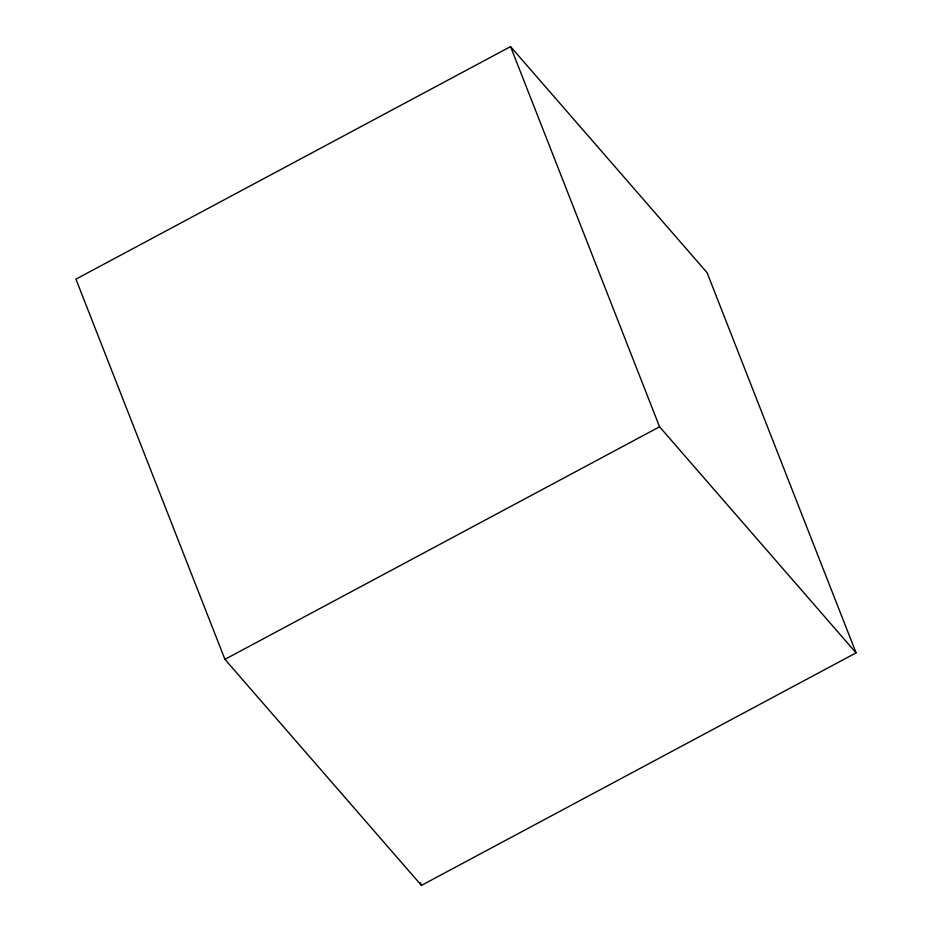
<?xml version="1.0" encoding="UTF-8"?>
<svg xmlns="http://www.w3.org/2000/svg" width="932" height="932" viewBox="0 0 932 932"><rect width="100%" height="100%" fill="white"/><g stroke="black" fill="none" stroke-linecap="round" stroke-linejoin="round"><path stroke-width="1.4" d="M510.561 46.6L75.923 279.146L224.927 659.343L421.439 885.4L856.077 652.854L707.073 272.657L510.561 46.6L659.565 426.798L856.077 652.854M224.927 659.343L659.565 426.798M420.379 882.697L421.439 885.4"/></g></svg>
